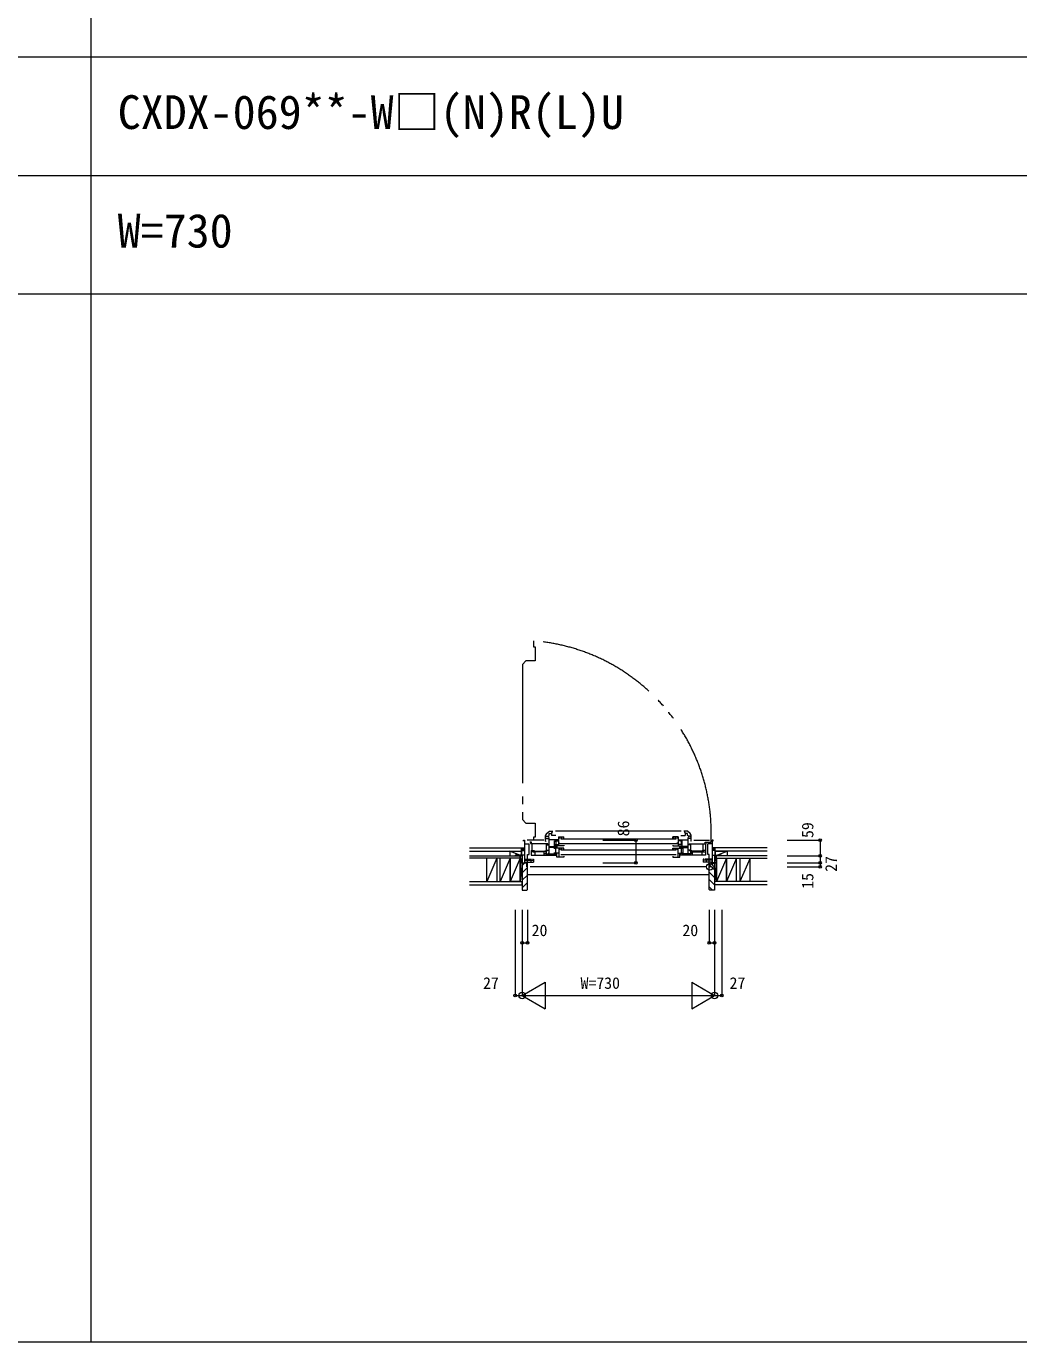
# Model space of a CAD drawing. Units: millimetres, scale not verified. Extents: x -13762 to 13750, y -10012 to 10000.
# Drawn here: x -9997 to -6231, y -10000 to -5009 of the extents above; entities that cross this region are included whole.
import ezdxf
from ezdxf.enums import TextEntityAlignment as Align

# ---------------------------------------------------------------- set-up
doc = ezdxf.new("R2010")
doc.units = ezdxf.units.MM
doc.header["$LTSCALE"] = 50
doc.header["$PDMODE"] = 32
doc.header["$PDSIZE"] = 25
doc.linetypes.add('DOUBLE_CHAIN2', pattern=[12.8, 9, -1, 0.6, -0.6, 0.6, -1])
for name, color, linetype, lineweight in [('0-0_0', 7, 'Continuous', 9), ('0-3_YKK_11', 5, 'Continuous', 9), ('0-5_YKK_13', 4, 'Continuous', 18), ('0-8_YKK_A1', 7, 'Continuous', 9), ('0-9_YSS_KE', 2, 'Continuous', 18)]:
    doc.layers.add(name, color=color, linetype=linetype, lineweight=lineweight)
doc.layers.add('0-1_USER1', color=7, linetype='Continuous')
doc.styles.add('ＭＳ ゴシック', font='')
doc.styles.get('ＭＳ ゴシック').set_extended_font_data('MS Gothic')

msp = doc.modelspace()

# ---------------------------------------------------------------- linework, layer by layer
at = {"layer": '0-0_0'}
for p, q in [((-9750, -10000), (-9750, 9500)), ((-13750, -5125), (1250, -5125)), ((-13750, -5575), (1250, -5575)), ((-13750, -6025), (1250, -6025)), ((-13750, -10000), (13750, -10000))]:
    msp.add_line(p, q, dxfattribs=at)
at = {"layer": '0-3_YKK_11'}
for p, q in [((-8114, -8126.5), (-8117.2, -8129.7)), ((-8117.2, -8126.5), (-8107.2, -8126.5)), ((-8108.34, -8126.5), (-8117.2, -8135.36)), ((-8107.2, -8131.01), (-8112.69, -8136.5)), ((-7382.8, -8126.5), (-7392.8, -8126.5)), ((-7392.8, -8135.36), (-7383.94, -8126.5)), ((-7392.8, -8129.7), (-7389.6, -8126.5)), ((-7388.28, -8136.5), (-7382.8, -8131.01)), ((-7382.8, -8138.5), (-7382.8, -8126.5)), ((-7382.8, -8139.5), (-7382.8, -8126.5)), ((-8117.2, -8136.5), (-8107.2, -8136.5)), ((-8115, -8184.5), (-8115, -8286.5)), ((-8100, -8184.5), (-8115, -8184.5)), ((-8115, -8192.97), (-8106.53, -8184.5)), ((-7402, -8186.5), (-7400, -8184.5)), ((-7400, -8184.5), (-7385, -8184.5)), ((-7382.8, -8136.5), (-7392.8, -8136.5)), ((-7385, -8184.5), (-7385, -8286.5)), ((-8115, -8221.25), (-8095, -8201.25)), ((-8115, -8249.54), (-8095, -8229.54)), ((-8095, -8198.5), (-8097.5, -8198.5)), ((-8095, -8284.5), (-8095, -8198.5)), ((-7405.01, -8228.5), (-8095, -8228.5)), ((-7405, -8284.5), (-7405, -8198.5)), ((-7405, -8198.5), (-7402.5, -8198.5)), ((-7385, -8238.22), (-7405, -8218.22)), ((-7402, -8198), (-7402, -8186.5)), ((-7385, -8209.94), (-7402, -8192.94)), ((-8115, -8277.82), (-8095, -8257.82)), ((-7385, -8266.51), (-7405, -8246.51)), ((-7393.29, -8286.5), (-7405, -8274.79)), ((-8115, -8286.5), (-8097, -8286.5)), ((-7385, -8286.5), (-7403, -8286.5))]:
    msp.add_line(p, q, dxfattribs=at)
msp.add_lwpolyline([(-8098, -8198), (-8098, -8186.5), (-8100, -8184.5)], dxfattribs=at)
for centre, radius, start, end in [((-8097.5, -8198), 0.5, 180, 270), ((-7402.5, -8198), 0.5, 270, 0), ((-8097, -8284.5), 2, 270, 0), ((-7403, -8284.5), 2, 180, 270)]:
    msp.add_arc(centre, radius, start, end, dxfattribs=at)
msp.add_point((-7402.8, -8198.5), dxfattribs=at)
at = {"layer": '0-5_YKK_13', "linetype": 'DOUBLE_CHAIN2'}
for p, q in [((-8101.54, -7416.5), (-8113.3, -7431)), ((-8113.3, -7431), (-8113.3, -8018.6)), ((-8065.3, -7416.5), (-8101.54, -7416.5)), ((-8113.3, -8018.6), (-8101.54, -8033.1)), ((-8101.54, -8033.1), (-8065.3, -8033.1)), ((-8065.3, -8033.1), (-8065.3, -8086.4)), ((-8071.8, -8086.4), (-8071.8, -8092.8)), ((-8065.3, -8086.4), (-8071.8, -8086.4))]:
    msp.add_line(p, q, dxfattribs=at)
at = {"layer": '0-5_YKK_13'}
for p, q in [((-8026.3, -8101.5), (-8026.3, -8080.02)), ((-8022.6, -8072.25), (-8011.8, -8063.5)), ((-8022.6, -8082.2), (-8022.6, -8085.6)), ((-8016, -8082.2), (-8016, -8085.6)), ((-8011.8, -8063.5), (-7998.8, -8063.5)), ((-8001.3, -8068.5), (-8003.8, -8068.5)), ((-8003.8, -8068.5), (-8003.8, -8079.7)), ((-7986.8, -8079.7), (-8003.8, -8079.7)), ((-8001.3, -8063.5), (-8001.3, -8068.5)), ((-7511.2, -8063.5), (-7988.8, -8063.5)), ((-7513.2, -8079.7), (-7496.2, -8079.7)), ((-7488.2, -8063.5), (-7501.2, -8063.5)), ((-7496.2, -8068.5), (-7496.2, -8079.7)), ((-7487.7, -8072.1), (-7496.2, -8072.1)), ((-7477.4, -8072.25), (-7488.2, -8063.5)), ((-7487.7, -8079.3), (-7487.7, -8072.1)), ((-7484.14, -8082.2), (-7487.7, -8079.3)), ((-7473.7, -8082.2), (-7484.14, -8082.2)), ((-7484, -8082.2), (-7484, -8085.6)), ((-7477.4, -8082.2), (-7477.4, -8085.6)), ((-7473.7, -8101.5), (-7473.7, -8080.02)), ((-8106, -8097.5), (-8106, -8183.5)), ((-8106, -8111), (-8089, -8111)), ((-8033.5, -8097.5), (-8096, -8097.5)), ((-8089, -8151.5), (-8089, -8111)), ((-8083, -8105), (-8083, -8107.5)), ((-8083, -8109.5), (-8083, -8111.5)), ((-8018, -8111.5), (-8083, -8111.5)), ((-8078, -8111.5), (-8078, -8137)), ((-8026.3, -8090.6), (-8014, -8090.6)), ((-8026.3, -8101.5), (-8024.3, -8101.5)), ((-8024.2, -8090.6), (-8024.2, -8092.6)), ((-8024, -8111.5), (-8024, -8153.5)), ((-8023.9, -8115), (-8014, -8115)), ((-8023.9, -8134.51), (-8020.71, -8136.35)), ((-8018, -8115), (-8018, -8111.5)), ((-8014, -8113.3), (-8018, -8113.3)), ((-8014, -8087.7), (-8014, -8148.3)), ((-7980, -8096.4), (-8014, -8096.4)), ((-8014, -8120.6), (-7981, -8120.6)), ((-7981, -8125.6), (-8014, -8125.6)), ((-7994.1, -8125.6), (-7994.1, -8130.3)), ((-7992, -8099.1), (-7977, -8099.1)), ((-7992, -8119.1), (-7992, -8099.1)), ((-7972.7, -8119.1), (-7992, -8119.1)), ((-7957, -8127.1), (-7992, -8127.1)), ((-7990.5, -8100.6), (-7986, -8100.6)), ((-7990.5, -8114.2), (-7977, -8114.2)), ((-7988, -8127.1), (-7988, -8147.1)), ((-7987.9, -8100.6), (-7987.9, -8114.2)), ((-7986, -8099.1), (-7986, -8100.6)), ((-7986, -8120.6), (-7986, -8125.6)), ((-7977, -8084.9), (-7977, -8119.1)), ((-7977, -8084.9), (-7957, -8084.9)), ((-7976, -8127.1), (-7976, -8161.3)), ((-7972, -8084.9), (-7972, -8091.2)), ((-7972, -8127.1), (-7972, -8133.4)), ((-7969, -8091.7), (-7531, -8091.7)), ((-7531, -8110.7), (-7969, -8110.7)), ((-7969, -8133.9), (-7531, -8133.9)), ((-7965.9, -8127.1), (-7965.9, -8131.9)), ((-7965.9, -8131.9), (-7963.3, -8131.9)), ((-7959.8, -8131.9), (-7957, -8131.9)), ((-7957, -8131.9), (-7957, -8127.1)), ((-7543, -8089.7), (-7543, -8084.9)), ((-7523, -8084.9), (-7543, -8084.9)), ((-7540.2, -8089.7), (-7543, -8089.7)), ((-7543, -8127.1), (-7508, -8127.1)), ((-7534.1, -8089.7), (-7536.7, -8089.7)), ((-7534.1, -8131.9), (-7536.7, -8131.9)), ((-7534.1, -8084.9), (-7534.1, -8089.7)), ((-7534.1, -8127.1), (-7534.1, -8131.9)), ((-7528, -8084.9), (-7528, -8091.2)), ((-7528, -8108.4), (-7528, -8112.26)), ((-7523, -8108.4), (-7528, -8108.4)), ((-7528, -8127.1), (-7528, -8133.4)), ((-7527.3, -8119), (-7527.3, -8119.1)), ((-7527.3, -8119.1), (-7508, -8119.1)), ((-7524, -8127.1), (-7524, -8161.3)), ((-7523, -8084.9), (-7523, -8119.1)), ((-7508, -8099.1), (-7523, -8099.1)), ((-7509.5, -8114.2), (-7523, -8114.2)), ((-7520, -8096.4), (-7486, -8096.4)), ((-7486, -8120.6), (-7519, -8120.6)), ((-7519, -8125.6), (-7486, -8125.6)), ((-7514, -8099.1), (-7514, -8100.6)), ((-7509.5, -8100.6), (-7514, -8100.6)), ((-7514, -8120.6), (-7514, -8125.6)), ((-7512.1, -8100.6), (-7512.1, -8114.2)), ((-7512, -8127.1), (-7512, -8147.1)), ((-7508, -8119.1), (-7508, -8099.1)), ((-7505.9, -8125.6), (-7505.9, -8148.6)), ((-7486, -8087.7), (-7486, -8148.3)), ((-7473.7, -8090.6), (-7486, -8090.6)), ((-7486, -8113.3), (-7482, -8113.3)), ((-7476.1, -8115), (-7486, -8115)), ((-7482, -8111.5), (-7417, -8111.5)), ((-7482, -8115), (-7482, -8111.5)), ((-7476.1, -8134.51), (-7479.29, -8136.35)), ((-7476, -8111.5), (-7476, -8153.5)), ((-7475.8, -8090.6), (-7475.8, -8092.6)), ((-7473.7, -8101.5), (-7475.7, -8101.5)), ((-7463.7, -8097.5), (-7404, -8097.5)), ((-7428.5, -8134.9), (-7428.5, -8111.5)), ((-7420.4, -8105), (-7398.4, -8105)), ((-7420.4, -8111.5), (-7420.4, -8105)), ((-7419, -8111.5), (-7419, -8153.5)), ((-7417, -8105), (-7417, -8107.5)), ((-7417, -8109.5), (-7417, -8111.5)), ((-7394, -8111), (-7411, -8111)), ((-7411, -8151.5), (-7411, -8111)), ((-7394, -8097.5), (-7394, -8183.5)), ((-8142, -8154.5), (-8142, -8156.5)), ((-8106, -8154.5), (-8142, -8154.5)), ((-8129.35, -8156.5), (-8129.35, -8154.5)), ((-8115, -8156.5), (-8115, -8154.5)), ((-8115, -8180.8), (-8115, -8183.5)), ((-8115, -8183.5), (-8102, -8183.5)), ((-8106, -8169.3), (-8095, -8169.3)), ((-8106, -8173.5), (-8072, -8173.5)), ((-8106, -8180.6), (-8072, -8180.6)), ((-8103.2, -8180.8), (-8103.2, -8183.5)), ((-8095, -8173.2), (-8095, -8151.5)), ((-8095, -8151.5), (-8089, -8151.5)), ((-8095, -8169.5), (-8079.5, -8169.5)), ((-8095, -8171), (-8082.8, -8171)), ((-8082.8, -8171), (-8082.8, -8173.2)), ((-8082.5, -8169.5), (-8082.5, -8180.6)), ((-8081, -8137), (-8081, -8153.5)), ((-8081, -8137), (-8069.5, -8137)), ((-8079, -8141), (-8081, -8141)), ((-8031, -8141.2), (-8081, -8141.2)), ((-8081, -8153.5), (-7985.7, -8153.5)), ((-8073.9, -8141), (-8069.5, -8141)), ((-8069.5, -8137), (-8069.5, -8141)), ((-8069.5, -8139.2), (-8025.5, -8139.2)), ((-8067.25, -8141.2), (-8067.25, -8153.5)), ((-8031, -8153.5), (-8031, -8141.2)), ((-8031, -8147.2), (-8024, -8147.2)), ((-8029.3, -8137.1), (-8019.7, -8137.1)), ((-8029.3, -8139.2), (-8029.3, -8137.1)), ((-8025.5, -8139.2), (-8025.5, -8146.9)), ((-8024, -8148.6), (-7990.6, -8148.6)), ((-8021.85, -8135.7), (-8014, -8135.7)), ((-8019.7, -8135.7), (-8019.7, -8137.1)), ((-8014, -8148.3), (-8017, -8148.3)), ((-8012.35, -8148.6), (-8012.35, -8153.5)), ((-7992, -8147.1), (-7992, -8144.6)), ((-7976, -8147.1), (-7992, -8147.1)), ((-7990.6, -8148.6), (-7990.6, -8153.5)), ((-7985.7, -8153.5), (-7985.7, -8147.99)), ((-7983.7, -8161.3), (-7983.7, -8147.1)), ((-7531, -8152.9), (-7969, -8152.9)), ((-7957, -8157.9), (-7957, -8161.2)), ((-7543, -8157.9), (-7543, -8161.2)), ((-7543, -8161.2), (-7527.3, -8161.2)), ((-7527.3, -8161.2), (-7527.3, -8161.3)), ((-7527.3, -8161.3), (-7516.3, -8161.3)), ((-7524, -8147.1), (-7508, -8147.1)), ((-7516.3, -8161.3), (-7516.3, -8147.1)), ((-7514.3, -8153.5), (-7514.3, -8147.99)), ((-7419, -8153.5), (-7514.3, -8153.5)), ((-7509.4, -8148.6), (-7509.4, -8153.5)), ((-7476, -8148.6), (-7509.4, -8148.6)), ((-7508, -8147.1), (-7508, -8144.6)), ((-7487.65, -8148.6), (-7487.65, -8153.5)), ((-7478.15, -8135.7), (-7486, -8135.7)), ((-7486, -8148.3), (-7483, -8148.3)), ((-7480.3, -8135.7), (-7480.3, -8137.1)), ((-7470.7, -8137.1), (-7480.3, -8137.1)), ((-7469, -8147.2), (-7476, -8147.2)), ((-7430.7, -8139.2), (-7474.5, -8139.2)), ((-7474.5, -8139.2), (-7474.5, -8146.9)), ((-7470.7, -8139.2), (-7470.7, -8137.1)), ((-7469, -8141.2), (-7419, -8141.2)), ((-7469, -8153.5), (-7469, -8141.2)), ((-7432.75, -8141.2), (-7432.75, -8153.5)), ((-7430.7, -8134.9), (-7419, -8134.9)), ((-7430.7, -8134.9), (-7430.7, -8141)), ((-7426.1, -8141), (-7430.7, -8141)), ((-7394, -8173.5), (-7428, -8173.5)), ((-7394, -8180.6), (-7428, -8180.6)), ((-7421, -8141), (-7419, -8141)), ((-7405, -8169.5), (-7420.5, -8169.5)), ((-7417.5, -8169.5), (-7417.5, -8180.6)), ((-7405, -8171), (-7417.2, -8171)), ((-7417.2, -8171), (-7417.2, -8173.2)), ((-7405, -8151.5), (-7411, -8151.5)), ((-7405, -8173.2), (-7405, -8151.5)), ((-7394, -8169.3), (-7405, -8169.3)), ((-7385, -8183.5), (-7398, -8183.5)), ((-7396.8, -8180.8), (-7396.8, -8183.5)), ((-7394, -8154.5), (-7358, -8154.5)), ((-7385, -8156.5), (-7385, -8154.5)), ((-7385, -8180.8), (-7385, -8183.5)), ((-7370.65, -8156.5), (-7370.65, -8154.5)), ((-7358, -8154.5), (-7358, -8156.5)), ((-7415, -8198.5), (-8085, -8198.5))]:
    msp.add_line(p, q, dxfattribs=at)
at = {"layer": '0-5_YKK_13', "linetype": 'DOUBLE_CHAIN2'}
msp.add_lwpolyline([(-8071.8, -7341.2), (-8071.8, -7363.2), (-8065.3, -7363.2), (-8065.3, -7416.5)], dxfattribs=at)
at = {"layer": '0-5_YKK_13'}
for points in [[(-8026.3, -8082.2), (-8015.86, -8082.2), (-8012.3, -8079.3), (-8012.3, -8072.1), (-8003.8, -8072.1)], [(-7498.7, -8063.5), (-7498.7, -8068.5), (-7496.2, -8068.5)], [(-8110, -8100.5), (-8110, -8097.5), (-8106, -8097.5)], [(-8079.6, -8111.5), (-8079.6, -8105), (-8086, -8105)], [(-7977, -8108.4), (-7972, -8108.4), (-7972, -8112.26)], [(-7957, -8115.7), (-7957, -8119), (-7972.7, -8119), (-7972.7, -8119.1)], [(-7965.9, -8084.9), (-7965.9, -8089.7), (-7963.3, -8089.7)], [(-7959.8, -8089.7), (-7957, -8089.7), (-7957, -8084.9)], [(-7543, -8115.7), (-7543, -8119), (-7527.3, -8119)], [(-7540.2, -8131.9), (-7543, -8131.9), (-7543, -8127.1)], [(-7390, -8100.5), (-7390, -8097.5), (-7394, -8097.5)], [(-8097.5, -8198.5), (-8095, -8198.5), (-8095, -8173.5)], [(-8075.5, -8169.5), (-8072, -8169.5), (-8072, -8180.6)], [(-7957, -8161.2), (-7972.7, -8161.2), (-7972.7, -8161.3), (-7983.7, -8161.3)], [(-7424.5, -8169.5), (-7428, -8169.5), (-7428, -8180.6)], [(-7402.5, -8198.5), (-7405, -8198.5), (-7405, -8173.5)]]:
    msp.add_lwpolyline(points, dxfattribs=at)
at = {"layer": '0-5_YKK_13', "linetype": 'DOUBLE_CHAIN2'}
msp.add_arc((-8129.45, -8070.78), 731.85, 357.31973, 85.48196, dxfattribs=at)
at = {"layer": '0-5_YKK_13'}
for centre, start, end in [((-8016.3, -8080.02), 129.03561, 180.00001), ((-7483.7, -8080.02), 359.99999, 50.96439)]:
    msp.add_arc(centre, 10, start, end, dxfattribs=at)
at = {"layer": '0-8_YKK_A1'}
for p, q in [((-8314.8, -8126.5), (-8117.2, -8126.5)), ((-8117.2, -8151.5), (-8117.2, -8126.5)), ((-7185.2, -8126.5), (-7382.8, -8126.5)), ((-8315, -8156.5), (-8122.5, -8156.5)), ((-8122.5, -8165.5), (-8315, -8165.5)), ((-8314.8, -8138.5), (-8117.2, -8138.5)), ((-8249.5, -8254.5), (-8249.5, -8165.5)), ((-8211.5, -8165.5), (-8211.5, -8254.5)), ((-8198.5, -8254.5), (-8198.5, -8165.5)), ((-8160.5, -8165.5), (-8198.5, -8254.5)), ((-8162.4, -8156.5), (-8117.4, -8156.5)), ((-8122.5, -8165.5), (-8160.5, -8254.5)), ((-8122.5, -8183.5), (-8122.5, -8156.5)), ((-8115, -8183.5), (-8122.5, -8156.5)), ((-8122.5, -8156.5), (-8115, -8156.5)), ((-8122.5, -8165.5), (-8122.5, -8254.5)), ((-8122.5, -8254.5), (-8122.5, -8183.5)), ((-8122.5, -8183.5), (-8115, -8254.5)), ((-8117.2, -8138.5), (-8117.2, -8154.5)), ((-8115, -8156.5), (-8115, -8183.5)), ((-8115, -8183.5), (-8115, -8254.5)), ((-8107.5, -8154.5), (-8114.2, -8154.5)), ((-7392.5, -8154.5), (-7385.8, -8154.5)), ((-7385, -8183.5), (-7377.5, -8156.5)), ((-7385, -8156.5), (-7385, -8183.5)), ((-7377.5, -8156.5), (-7385, -8156.5)), ((-7385, -8183.5), (-7385, -8254.5)), ((-7377.5, -8183.5), (-7385, -8254.5)), ((-7185.2, -8138.5), (-7382.8, -8138.5)), ((-7382.8, -8138.5), (-7337.8, -8138.5)), ((-7382.8, -8138.5), (-7382.8, -8154.5)), ((-7382.8, -8151.5), (-7382.8, -8139.5)), ((-7337.6, -8156.5), (-7382.6, -8156.5)), ((-7185, -8156.5), (-7377.5, -8156.5)), ((-7377.5, -8165.5), (-7377.5, -8156.5)), ((-7377.5, -8183.5), (-7377.5, -8156.5)), ((-7377.5, -8165.5), (-7377.5, -8254.5)), ((-7339.5, -8165.5), (-7377.5, -8254.5)), ((-7377.5, -8165.5), (-7185, -8165.5)), ((-7377.5, -8254.5), (-7377.5, -8183.5)), ((-7372.8, -8152.5), (-7337.8, -8138.5)), ((-7301.5, -8165.5), (-7339.5, -8254.5)), ((-7337.8, -8138.5), (-7337.8, -8154.5)), ((-7301.5, -8254.5), (-7301.5, -8165.5)), ((-7250.5, -8165.5), (-7288.5, -8254.5)), ((-7288.5, -8165.5), (-7288.5, -8254.5)), ((-7250.5, -8254.5), (-7250.5, -8165.5)), ((-7250.5, -8254.5), (-7250.5, -8165.5)), ((-8315, -8254.5), (-8115, -8254.5)), ((-8315, -8267), (-8115, -8267)), ((-8122.5, -8254.5), (-8160.5, -8254.5)), ((-8115, -8267), (-8115, -8254.5)), ((-7185, -8254.5), (-7385, -8254.5)), ((-7185, -8267), (-7385, -8267))]:
    msp.add_line(p, q, dxfattribs=at)
for points in [[(-8211.5, -8165.5), (-8249.5, -8254.5), (-8249.5, -8165.5)], [(-8127.2, -8152.5), (-8162.2, -8138.5), (-8162.2, -8154.5)], [(-8160.5, -8254.5), (-8160.5, -8165.5), (-8160.5, -8254.5)], [(-8115, -8183.5), (-8122.5, -8183.5), (-8115, -8183.5)], [(-7385, -8183.5), (-7377.5, -8183.5), (-7385, -8183.5)], [(-7339.5, -8165.5), (-7339.5, -8254.5), (-7339.5, -8165.5)]]:
    msp.add_lwpolyline(points, dxfattribs=at)
at = {"layer": '0-9_YSS_KE'}
for p, q in [((-7808.86, -8097.5), (-7683.86, -8097.5)), ((-7683.86, -8097.5), (-7683.86, -8183.5)), ((-7109.8, -8097.5), (-6984.8, -8097.5)), ((-6984.8, -8097.5), (-6984.8, -8198.5)), ((-7808.86, -8183.5), (-7683.86, -8183.5)), ((-7109.8, -8156.5), (-6984.8, -8156.5)), ((-7109.8, -8183.5), (-6984.8, -8183.5)), ((-7109.8, -8198.5), (-6984.8, -8198.5)), ((-8142, -8361.5), (-8142, -8686.5)), ((-8095, -8361.5), (-8095, -8486.5)), ((-7405, -8361.5), (-7405, -8486.5)), ((-7385, -8361.5), (-7385, -8686.5)), ((-7358, -8361.5), (-7358, -8686.5)), ((-8115, -8486.5), (-8095, -8486.5)), ((-7405, -8486.5), (-7385, -8486.5)), ((-8028.4, -8636.5), (-8028.4, -8736.5)), ((-7471.6, -8636.5), (-7385, -8686.5)), ((-7471.6, -8636.5), (-7471.6, -8736.5)), ((-8142, -8686.5), (-8115, -8686.5)), ((-8115, -8686.5), (-7385, -8686.5)), ((-8115, -8686.5), (-8028.4, -8736.5)), ((-7471.6, -8736.5), (-7385, -8686.5)), ((-7385, -8686.5), (-7358, -8686.5))]:
    msp.add_line(p, q, dxfattribs=at)
msp.add_lwpolyline([(-8115, -8361.5), (-8115, -8686.5), (-8028.4, -8636.5)], dxfattribs=at)
for centre in [(-7683.86, -8097.5), (-6984.8, -8097.5), (-7683.86, -8183.5), (-6984.8, -8156.5), (-6984.8, -8183.5), (-6984.8, -8198.5), (-8115, -8486.5), (-8095, -8486.5), (-7405, -8486.5), (-7385, -8486.5), (-8142, -8686.5), (-7358, -8686.5)]:
    msp.add_circle(centre, 5, dxfattribs=at)
for p in [(-8115, -8686.5), (-7385, -8686.5)]:
    msp.add_point(p, dxfattribs=at)

# ---------------------------------------------------------------- texts
at = {"layer": '0-1_USER1', "style": 'ＭＳ ゴシック'}
for s, p in [('CXDX-069**-W□(N)R(L)U', (-9650, -5437.5)), ('W=730', (-9650, -5887.5))]:
    msp.add_text(s, height=128.3, dxfattribs=at).set_placement(p, align=Align.BOTTOM_LEFT)
at = {"layer": '0-9_YSS_KE', "style": 'ＭＳ ゴシック'}
for s, p in [('86', (-7695.86, -8082.7)), ('59', (-6996.8, -8088.93)), ('27', (-6907.75, -8217.46)), ('15', (-6996.8, -8281.74))]:
    msp.add_text(s, height=43.99, rotation=90, dxfattribs=at).set_placement(p, align=Align.BOTTOM_LEFT)
for s, p in [('20', (-8079.12, -8474.5)), ('20', (-7507.13, -8474.5)), ('27', (-8263.47, -8674.5)), ('W=730', (-7893.53, -8674.5)), ('27', (-7328.04, -8674.5))]:
    msp.add_text(s, height=43.99, dxfattribs=at).set_placement(p, align=Align.BOTTOM_LEFT)

doc.saveas('drawing.dxf')
